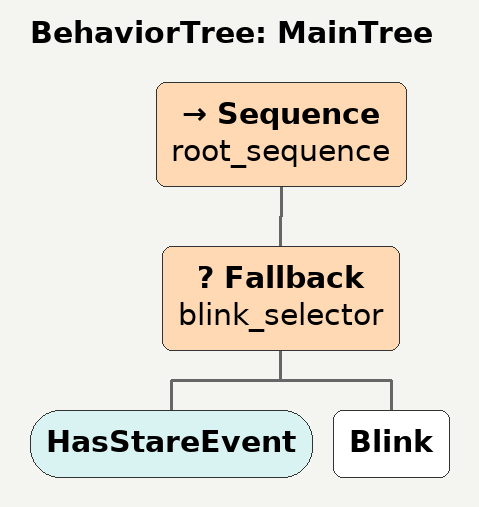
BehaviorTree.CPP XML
<root BTCPP_format="4">
  <BehaviorTree ID="MainTree">
    <Sequence name="root_sequence">
      <Fallback name="blink_selector">
        <HasStareEvent/>
        <Blink/>
      </Fallback>
    </Sequence>
  </BehaviorTree>
</root>
